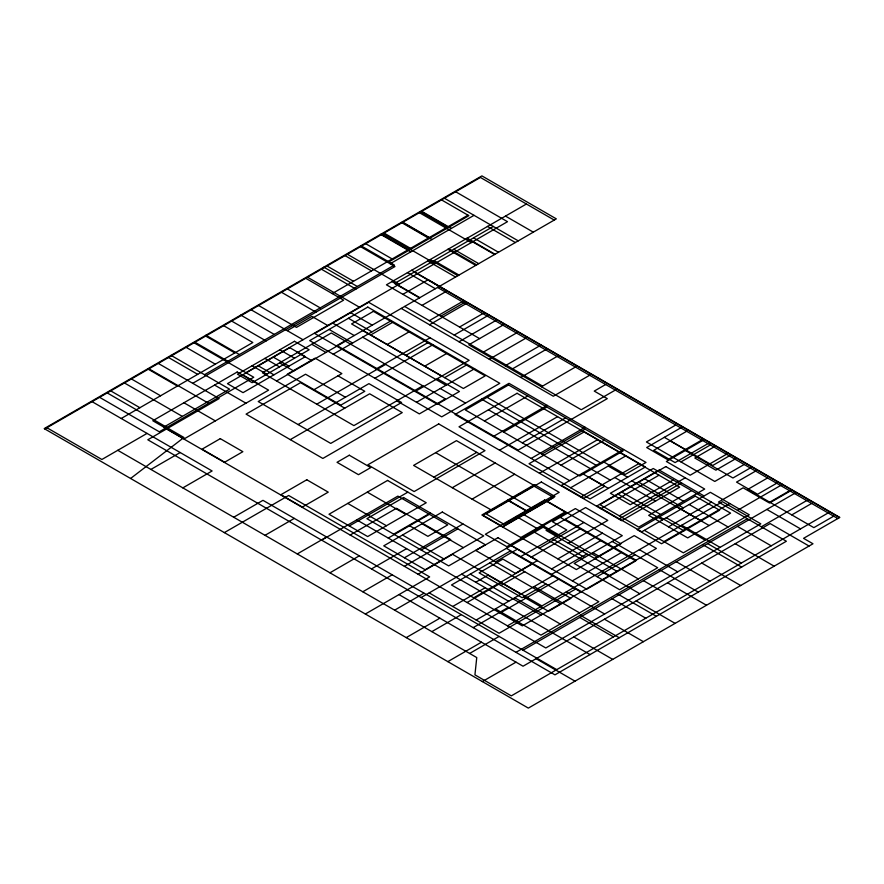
<?xml version="1.0" encoding="UTF-8"?>
<svg xmlns="http://www.w3.org/2000/svg" width="884" height="884" viewBox="0 0 884 884"><rect width="100%" height="100%" fill="white"/><g stroke="black" fill="none" stroke-linecap="round" stroke-linejoin="round"><path stroke-width="1.33" d="M130.6 478.476L183.971 437.492L166.7 427.513M534.732 485.824L456.476 440.641L413.601 465.404L472.067 499.151L514.665 474.244M44.808 428.95L480.421 177.452L554.246 220.072M332.218 293.576L467.967 215.199M388.872 261.874L468.863 215.685L440.917 199.552M121.219 418.497L252.824 342.517L223.663 325.677M390.164 263.752L474.034 215.331M204.524 374.694L394.408 265.067L360.926 245.741M192.723 383.302L394.982 266.537L360.55 246.658M287.245 330.649L311.919 316.406L327.677 325.5M526.411 204.005L386.43 284.825L479.57 338.605M493.294 226.448L394.529 283.477L419.48 297.875M245.896 372.716L507.493 221.685L455.647 191.751M147.042 433.403L101.881 459.481L46.896 427.734M402.883 294.328L428.154 279.742L447.006 290.958L422.022 305.378M336.263 345.92L556.334 218.867L481.902 175.894L44.2 428.596L528.334 708.106L812.982 543.77L803.556 538.334L839.8 517.405L411.69 270.239M276.559 380.971L345.467 341.191M333.224 354.197L391.292 320.671M370.728 334.992L392.551 322.395M150.91 469.437L180.181 452.531M387.192 344.506L409.016 331.898M429.281 320.682L464.166 300.538M440.784 316.207L465.757 301.787M314.03 389.667L341.876 373.589L315.113 358.142L287.267 374.208L340.826 405.137L364.794 391.292L337.997 375.833M429.536 324.759L467.537 302.814M376.131 368.948L430.11 337.776M316.748 404.176L385.656 364.396M405.944 355.335L427.768 342.738M459.547 327.036L484.52 312.616M182.844 487.88L212.116 470.973L92.069 401.656M374.871 378.242L432.939 344.705M298.074 424.552L368.937 383.645L401.601 402.507L330.738 443.414L258.216 401.546L305.555 374.219L345.412 397.225M454.188 335.069L489.084 314.925M459.006 341.765L496.996 319.831M290.272 439.635L369.667 393.8L402.242 412.607L322.859 458.442L246.083 414.121L300.549 382.673L344.738 408.187M424.707 366.164L446.531 353.567M504.554 324.185L468.807 344.815L581.263 409.745L616.999 389.104M422.795 385.833L353.887 425.613L262.393 372.794L331.301 333.003L445.381 398.872L419.347 413.9L396.761 400.861M415.16 391.479L469.139 360.318L368.661 302.306L314.682 333.467L437.304 404.264L459.448 391.479L437.304 378.695M483.537 352.009L518.422 331.865M444.608 377.656L466.432 365.059M489.316 359.269L527.306 337.323M416.508 402.275L474.575 368.75M233.696 517.239L262.979 500.333L556.743 669.641M505.129 365.788L540.875 345.158M224.359 532.61L288.659 495.482L429.646 576.887L365.346 614.004M512.598 368.783L547.483 348.639M520.753 377.424L558.754 355.478M265.023 535.317L294.295 518.411M541.45 386.761L577.385 365.899M484.432 420.972L527.682 395.999M591.33 374.286L553.329 396.231L401.237 308.417M493.217 436.541L547.196 405.38M503.571 432.022L546.831 407.049M297.267 553.937L326.539 537.03M321.632 540.135L397.888 496.112L447.735 524.897L427.911 536.345L409.557 525.748M349.291 525.958L407.867 492.145M433.889 477.117L476.774 452.354M605.65 384.507L594.247 391.093L607.286 398.618L518.112 450.111L336.97 345.522M350.152 535.019L396.452 508.289L450.718 539.616L404.419 566.346M499.504 450.199L557.583 416.673M522.322 442.851L565.583 417.878M452.265 487.725L495.151 462.973M393.689 534.146L430.353 512.985M388.242 538.058L429.381 514.3M329.942 572.799L359.213 555.892M531.14 458.431L585.12 427.27M541.848 454.122L585.109 429.149M371.49 568.92L406.596 548.655M539.45 473.26L597.529 439.735M560.986 465.183L604.247 440.199M404.419 557.782L462.984 523.969M421.182 550.025L457.846 528.864M362.805 591.772L392.087 574.876M623.596 449.492L561.406 485.393L583.827 498.333L604.557 486.366L582.136 473.426M675.796 425.005L646.414 441.967L714.791 481.448L744.173 464.487M418.055 574.224L452.531 554.323L541.936 605.938M502.355 526.831L554.953 496.465L534.466 484.642L481.868 515.007L576.368 569.572L620.933 543.837L546.92 501.106M570.633 487.758L625.971 455.801M682.437 426.884L646.701 447.525L667.751 459.68L703.498 439.039M688.658 430.143L653.762 450.287L675.078 462.586L709.974 442.453M580.81 497.139L638.878 463.614M394.64 610.148L423.911 593.252M520.864 537.516L565.428 511.792M421.06 597.551L543.107 527.196L557.384 535.439M704.36 439.547L666.359 461.481L690.161 475.216L728.151 453.282M495.438 561.837L517.582 549.052M680.956 461.912L710.338 444.95M600.921 508.753L659 475.216M475.736 582.247L488.012 575.164L520.941 594.181M520.709 556.611L566.81 530.002L552.533 521.759L575.374 508.576L622.292 535.66L574.158 563.451L619.629 589.705L657.696 567.727L612.225 541.472M715.587 446.022L694.824 458.011L715.874 470.166L736.637 458.177M539.362 548.202L583.926 522.466M531.24 557.163L580.247 528.864M452.707 606.479L485.206 587.716M673.155 479.99L630.281 504.742L610.38 493.25L653.254 468.498L730.582 513.14L687.708 537.892L648.657 515.35L691.531 490.598M473.702 597.794L532.279 563.97M568.268 543.196L607.794 520.378L585.584 507.56L546.058 530.378L616.877 571.263M406.231 637.618L439.867 618.192M467.05 602.512L501.526 582.611M619.33 515.869L685.244 477.813M500.93 585.451L524.72 571.716M619.364 518.853L681.553 482.951M731.278 454.752L712.725 465.47L670.094 440.862M431.845 631.629L461.117 614.734M557.87 558.887L602.435 533.151M551.638 568.931L600.645 540.643M550.909 574.733L586.899 553.959M476.167 620.027L553.362 575.462M545.969 583.981L522.168 597.717L479.117 572.865L502.908 559.119L570.898 598.369L548.522 611.297L523.593 596.899M473.183 627.64L508.289 607.374M751.952 467.017L732.946 477.99L685.365 450.508M500.123 613.043L558.699 579.219M594.678 558.445L634.204 535.627L656.403 548.445L522.322 625.861L451.503 584.976L510.079 551.152L580.899 592.048M757.301 470.111L736.538 482.1L757.599 494.255L778.362 482.266M572.313 580.876L621.319 552.577M668.558 526.842L711.443 502.09M507.46 625.839L722.482 501.703L760.815 523.836L545.804 647.972L163.529 427.27L229.553 389.148L171.043 355.368M447.823 661.63L481.46 642.204M767.544 477.979L747.687 489.449L813.844 527.638L833.711 516.179M576.269 588.689L499.084 633.253L429.248 592.932M597.065 576.677L635.132 554.699M469.636 653.453L499.162 636.403M663.906 541.605L729.819 503.548M737.499 510.377L782.561 484.355M769.743 502.178L789.6 490.708M791.898 490.079L769.478 503.029L743.124 487.813L718.482 502.046L786.373 541.24L554.953 674.846L147.794 439.779L219.166 398.573L158.291 363.423M515.958 652.337L747.378 518.72M523.041 650.193L796.13 492.532M482.366 681.564L516.002 662.149M761.334 526.776L808.396 499.604M791.788 514.908L811.656 503.438M829.822 511.98L511.317 695.863L474.929 674.857L476.752 657.563L117.771 450.31M472.067 499.151L492.101 510.433M505.482 216.094L533.317 232.16M444.42 198.237L518.245 240.857M487.404 226.392L515.35 242.525M473.548 237.851L498.499 252.26M421.734 211.331L451.348 228.426M421.204 211.63L447.68 226.923M467.194 238.194L495.04 254.26M420.154 211.541L448.1 227.674M466.653 238.382L494.598 254.515M419.381 212.679L471.227 242.614M453.79 249.266L478.741 263.664M402.828 222.249L429.304 237.531M448.829 248.802L476.664 264.868M402.474 222.448L432.088 239.542M401.336 222.403L429.281 238.536M447.823 249.244L475.769 265.377M434.033 260.67L458.984 275.068M384.065 233.078L410.541 248.36M430.066 259.631L457.901 275.697M383.126 233.619L434.972 263.554M381.126 234.072L409.071 250.205M427.624 260.913L455.569 277.046M381.225 234.713L410.839 251.807M365.689 243.686L392.164 258.968M414.287 272.073L839.513 517.571M437.547 287.455L837.822 518.554M407.413 272.581L435.359 288.714M347.379 254.26L399.225 284.195M664.348 437.326L685.409 449.481M391.91 281.532L419.856 297.665M345.025 255.62L371.49 270.902M766.859 509.427L800.55 528.886M404.64 306.45L542.489 386.043M327.025 266.007L353.501 281.289M809.048 546.036L770.13 523.571L523.052 666.216L398.982 594.589M323.831 267.156L357.313 286.482M321.456 269.222L355.887 289.101M703.973 495.891L659.132 470.012L596.943 505.913L641.784 531.803L710.371 492.322L749.267 514.775L683.354 552.832L644.458 530.378M307.544 277.256L359.39 307.19M737.499 526.378L771.191 545.826M305.742 278.294L343.622 300.162L296.494 327.378L258.614 305.51M644.657 478.796L683.542 501.25M689.222 504.532L728.118 526.986M350.672 312.693L372.252 325.146M602.866 461.459L625.286 474.399L646.016 462.431L508.996 383.324L455.028 414.486L569.616 480.653M638.403 481.979L683.244 507.869M608.214 466.056L627.607 477.249M676.846 506.786L701.2 520.853M487.106 397.325L601.573 463.415M631.817 480.874L709.145 525.516M348.429 318.273L371.943 331.843M735.234 543.715L774.152 566.18M362.838 330.583L441.735 376.131M481.592 399.148L596.192 465.304M614.8 477.515L655.596 501.062M286.736 288.571L320.218 307.897M362.683 337.191L445.967 385.269M488.465 409.8L610.269 480.123M281.51 292.284L315.942 312.163M332.682 323.08L354.263 335.533M681.719 525.24L720.062 547.373M621.739 492.023L660.635 514.477M666.315 517.759L705.211 540.212M440.309 388.54L465.514 403.093M707.642 543.616L741.344 563.064M659.563 516.764L683.929 530.831M588.976 477.161L608.369 488.355M617.673 493.946L662.514 519.836M702.625 544.566L741.61 567.075M329.069 329.445L352.583 343.014M701.752 563.053L740.67 585.517M311.776 344.285L325.942 352.462M251.155 309.809L303.002 339.743M676.293 561.716L709.996 581.164M240.791 315.091L274.272 334.428M297.61 352.462L311.776 360.639M639.375 549.682L677.708 571.815M231.652 321.069L266.084 340.948M279.808 349.766L294.483 358.241M659.276 569.594L698.272 592.103M565.196 519.328L636.027 560.213M558.997 516.599L635.762 560.92L586.755 589.219L509.991 544.898M667.564 582.788L706.482 605.253M273.355 357.158L288.935 366.153M435.702 452.641L531.825 508.145M279.62 362.849L293.786 371.026M264.857 358.396L279.532 366.871M507.891 499.99L528.378 511.814M508.245 500.576L528.334 512.168M643.453 580.666L677.155 600.125M592.844 552.666L638.303 578.921M523.671 514.532L597.683 557.263M205.917 335.235L239.398 354.561M258.338 365.832L273.918 374.827M205.674 336.064L234.824 352.904M516.223 516.433L537.748 528.864M551.959 538.566L584.611 557.417M252.128 365.744L266.802 374.219M533.218 531.483L609.993 575.804M601.451 571.583L639.784 593.716M194.977 342.252L229.398 362.131M194.049 342.782L253.763 377.258L159.297 431.79L99.583 397.314M636.193 600.899L675.111 623.364M242.757 374.827L258.338 383.822M617.352 593.794L656.348 616.303M186.148 347.346L215.298 364.175M612.104 598.766L645.806 618.225M506.444 548.367L598.833 601.717L540.942 635.132L495.471 608.888M168.546 357.512L197.696 374.341M214.58 385.07L245.973 403.203M566.301 591.871L604.634 614.015M604.468 619.209L643.386 641.685M534.069 586.6L579.539 612.855M367.28 492.145L405.944 514.466M422.022 523.748L463.415 547.638M489.791 562.865L560.611 603.761M580.247 615.22L619.231 637.729M579.771 617.441L613.463 636.9M148.932 368.827L208.646 403.303M148.247 369.225L177.408 386.054M183.938 402.761L215.331 420.894M514.764 597.739L560.235 623.994M347.755 503.416L386.43 525.737M402.507 535.019L443.89 558.909M470.266 574.136L541.085 615.032M131.407 378.949L160.556 395.778M573.804 636.922L612.722 659.387M461.746 574.18L508.665 601.264M123.837 382.617L182.358 416.397M356.738 519.869L590.059 654.58M110.732 390.883L139.882 407.712M107.207 392.916L168.093 428.066M536.091 658.691L575.009 681.155M237.188 372.02L152.788 420.74L184.192 438.873L268.581 390.142L237.188 372.02M294.483 341.301L237.465 374.219L252.128 382.684L309.146 349.766L294.483 341.301M289.786 347.677L227.464 383.656L243.045 392.651L305.367 356.672L289.786 347.677M367.788 307.091L309.709 340.616L441.724 416.839L499.791 383.302L367.788 307.091M373.413 311.345L351.589 323.942L463.371 388.485L485.194 375.888L373.413 311.345M220.282 438.652L202.049 449.183L224.635 462.221L242.868 451.691L220.282 438.652M306.792 479.769L280.913 494.708L302.35 507.084L328.24 492.145L306.792 479.769M349.291 455.227L337.036 462.31L358.473 474.686L370.728 467.614L349.291 455.227M438.696 423.922L367.832 464.829L414.132 491.559L484.996 450.652L438.696 423.922M508.543 384.949L465.282 409.922L579.749 476.012L623.01 451.028L508.543 384.949M517.074 393.281L459.006 426.806L621.607 520.687L679.674 487.161L517.074 393.281M387.568 480.432L329.003 514.245L367.667 536.566L426.243 502.753L387.568 480.432M403.557 497.526L366.904 518.687L448.674 565.893L485.338 544.732L403.557 497.526M442.32 512.035L383.744 545.848L425.127 569.738L483.703 535.925L442.32 512.035M584.379 431.79L529.041 463.735L590.015 498.941L645.353 466.995L584.379 431.79M533.627 485.924L482.863 515.228L502.963 526.82L553.716 497.526L533.627 485.924M541.328 482.012L486.067 513.913L503.946 524.234L559.207 492.333L541.328 482.012M544.555 500.079L485.349 534.268L506.875 546.688L566.08 512.51L544.555 500.079M497.924 537.704L475.78 550.489L515.361 573.34L537.505 560.555L497.924 537.704M665.807 466.586L599.893 504.642L638.778 527.096L704.692 489.04L665.807 466.586M695.255 496.156L637.187 529.682L661.541 543.748L719.62 510.223L695.255 496.156"/></g></svg>
